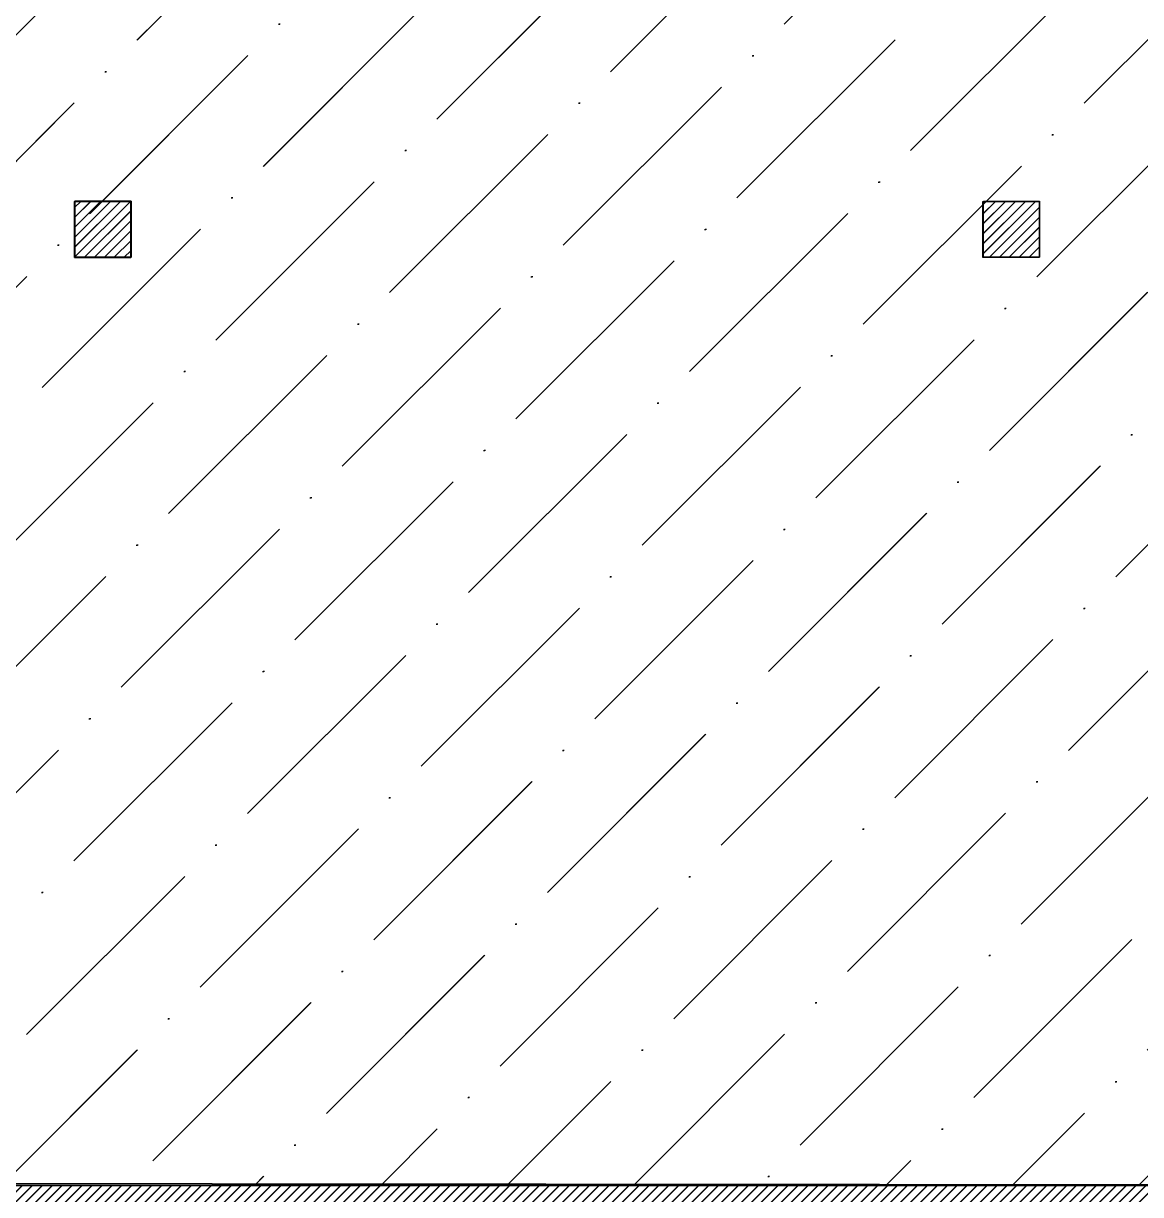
# Model space of a CAD drawing. Header units: inches. Extents: x 4821 to 127877, y 58012 to 433683.
# Drawn here: x 64592 to 74521, y 366478 to 376889 of the extents above; entities that cross this region are included whole.
import ezdxf

# ---------------------------------------------------------------- set-up
doc = ezdxf.new("R2010")
doc.units = ezdxf.units.IN
doc.header["$MEASUREMENT"] = 0
for name, color, linetype in [('A-WAL-CMU', 7, 'Continuous'), ('A-WALL', 53, 'Continuous'), ('Cloums$0$A-COL-HAT', 8, 'Continuous'), ('Cloums$0$A-COL-RFC', 210, 'Continuous'), ('HA', 9, 'Continuous'), ('NECB-COLUM', 50, 'Continuous')]:
    doc.layers.add(name, color=color, linetype=linetype)
pattern_1 = [(45, (1627160.45, 320744.09), (-44.194174, 44.194174), [])]

# ---------------------------------------------------------------- blocks, each defined once
blk = doc.blocks.new('COL BASEMT')
at = {"layer": 'Cloums$0$A-COL-HAT'}
h = blk.add_hatch(dxfattribs=at)
h.set_pattern_fill('ANSI31', color=256, scale=500)
h.set_pattern_definition([(45, (1452118.876, 42013.15), (-44.194174, 44.194174), [])])
h.paths.add_polyline_path([(1693547, 345626), (1693947, 345626), (1693951, 348876), (1693547, 348876)])
h.paths.add_polyline_path([(1688722, 335901), (1689122, 335901), (1689122, 337327), (1693949, 337327), (1693947, 345126), (1693547, 345126), (1693547, 337727), (1688722, 337727)])
h.paths.add_polyline_path([(1641272, 335201), (1640874, 335201), (1640872, 323973), (1689122, 323973), (1689121, 335201), (1688722, 335201), (1688722, 324373), (1641272, 324373)])
edge = h.paths.add_edge_path()
edge.add_line((1636447, 345126), (1636047, 345126))
edge.add_line((1636047, 345126), (1636049, 337699))
edge.add_arc((1626263, 338211), 9799, 305.315, 357.0043, ccw=False)
edge.add_line((1631928, 330215), (1632172, 329896))
edge.add_arc((1626337, 338141), 10101, 305.2859, 355.3752)
edge.add_line((1636405, 337327), (1640874, 337327))
edge.add_line((1640874, 337327), (1640874, 335901))
edge.add_line((1640874, 335901), (1641272, 335901))
edge.add_line((1641272, 335901), (1641272, 337726))
edge.add_line((1641272, 337726), (1636447, 337726))
edge.add_line((1636447, 337726), (1636447, 345126))
h.paths.add_polyline_path([(1636047, 345626), (1636447, 345626), (1636447, 348876), (1636049, 348876)])
h = blk.add_hatch(dxfattribs=at)
h.set_pattern_fill('ANSI31', color=256, scale=500)
h.set_pattern_definition(pattern_1)
h.paths.add_polyline_path([(1672672, 333126), (1673172, 333126), (1673172, 332626), (1672672, 332626)])
h = blk.add_hatch(dxfattribs=at)
h.set_pattern_fill('ANSI31', color=256, scale=500)
h.set_pattern_definition(pattern_1)
h.paths.add_polyline_path([(1680747, 333126), (1681247, 333126), (1681247, 332626), (1680747, 332626)])
at = {"layer": 'Cloums$0$A-COL-RFC', "linetype": 'Continuous'}
blk.add_lwpolyline([(1688722, 335201), (1688722, 324373), (1641272, 324373), (1641272, 335201)], dxfattribs=at)
for points in [[(1673172, 332626), (1672672, 332626), (1672672, 333126), (1673172, 333126)], [(1681247, 332626), (1680747, 332626), (1680747, 333126), (1681247, 333126)]]:
    blk.add_lwpolyline(points, close=True, dxfattribs=at)

msp = doc.modelspace()

# ---------------------------------------------------------------- hatches: boundary and pattern name
at = {"layer": 'A-WALL'}
h = msp.add_hatch(dxfattribs=at)
h.set_pattern_fill('ANSI36', color=5, scale=250)
h.set_pattern_definition([(45, (-1206228.7, -363008.7), (420.9495, 1543.4815), [1984.375, -396.875, 0, -396.875])])
h.paths.add_polyline_path([(78770.3, 396057.4), (86318.1, 396057.4), (92312.4, 396057.4), (92311.4, 402332.3), (76621.2, 402332.4), (76621.2, 407057.3), (28720.3, 407057.3), (28720.3, 402332.3), (22420.5, 402332.3), (22416.4, 396178.8), (35923.5, 396107.4), (35923.5, 387307.4), (28820.3, 387307.4), (28820.4, 379907.3), (33642.6, 379907.3), (33642.6, 366602.4), (81095.3, 366554.5), (81093.9, 379507), (78770.3, 379507.4)])
h = msp.add_hatch(dxfattribs=at)
h.set_pattern_fill('ANSI36', color=5, scale=250)
h.set_pattern_definition([(45, (-1206225.3, -363005.7), (420.9495, 1543.4815), [1984.375, -396.875, 0, -396.875])])
h.paths.add_polyline_path([(78773.7, 396060.4), (86321.5, 396060.4), (92315.8, 396060.4), (92314.8, 402335.3), (76624.6, 402335.4), (76624.6, 407060.3), (28723.7, 407060.3), (28723.7, 402335.3), (22423.9, 402335.3), (22419.8, 396181.8), (35926.9, 396110.4), (35926.9, 387310.4), (28823.7, 387310.4), (28823.8, 379910.3), (33646, 379910.3), (33646, 366605.3), (81098.7, 366557.5), (81097.3, 379510), (78773.7, 379510.4)])

# ---------------------------------------------------------------- linework, layer by layer
at = {"layer": 'A-WAL-CMU'}
for p, q in [((80591.7, 366554.5), (33642.6, 366554.5)), ((80595.1, 366557.5), (33646, 366557.5))]:
    msp.add_line(p, q, dxfattribs=at)
for points in [[(65545.3, 375307.3), (65045.3, 375307.3), (65045.3, 374807.3), (65545.3, 374807.3)], [(65548.7, 375310.3), (65048.7, 375310.3), (65048.7, 374810.3), (65548.7, 374810.3)]]:
    msp.add_lwpolyline(points, close=True, dxfattribs=at)
at = {"layer": 'HA', "color": 1}
for points in [[(81095.3, 366554.5), (33642.6, 366602.4), (33642.6, 379907.3), (28820.4, 379907.3), (28820.3, 387307.4), (35923.5, 387307.4), (35923.5, 396107.4), (22416.4, 396178.8), (22420.5, 402332.3), (28720.3, 402332.3), (28720.3, 407057.3), (76621.2, 407057.3), (76621.2, 402332.4), (92311.4, 402332.3), (92312.4, 396057.4), (78770.3, 396057.4), (78770.3, 379507.4), (81093.9, 379507), (81095.3, 366554.5)], [(81098.7, 366557.5), (33646, 366605.3), (33646, 379910.3), (28823.8, 379910.3), (28823.7, 387310.4), (35926.9, 387310.4), (35926.9, 396110.4), (22419.8, 396181.8), (22423.9, 402335.3), (28723.7, 402335.3), (28723.7, 407060.3), (76624.6, 407060.3), (76624.6, 402335.4), (92314.8, 402335.3), (92315.8, 396060.4), (78773.7, 396060.4), (78773.7, 379510.4), (81097.3, 379510), (81098.7, 366557.5)]]:
    msp.add_lwpolyline(points, dxfattribs=at)

# ---------------------------------------------------------------- block references
at = {"layer": 'NECB-COLUM'}
for p in [(-1607626.5, 42181.5), (-1607623.1, 42184.4)]:
    msp.add_blockref('COL BASEMT', p, dxfattribs=at)

doc.saveas('drawing.dxf')
